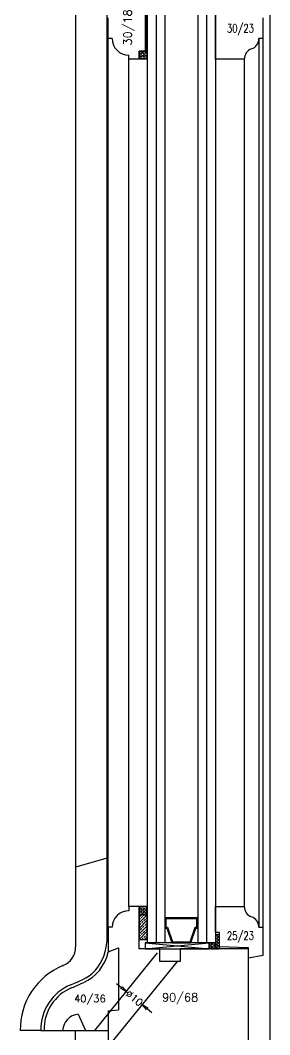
# Model space of a CAD drawing. Header units: millimetres. Extents: x 2806 to 10642, y -276 to 6064.
# Drawn here: x 2962.1 to 3082.9, y 951.3 to 1442.2 of the extents above; entities that cross this region are included whole.
import ezdxf
from ezdxf.enums import TextEntityAlignment as Align

# ---------------------------------------------------------------- set-up
doc = ezdxf.new("R2010")
doc.units = ezdxf.units.MM
doc.layers.get('0').update_dxf_attribs({"color": 250})
doc.layers.add('dim', color=7, linetype='Continuous')
doc.styles.add('romans', font='romans.shx')
doc.dimstyles.new('Ech 1-1', dxfattribs={"dimtxt": 3.5, "dimasz": 3, "dimexe": 0.25, "dimexo": 0, "dimgap": 0.01, "dimtad": 0, "dimdec": 8, "dimzin": 12, "dimtxsty": 'romans', "dimblk": 'CLOSEDBLANK', "dimcen": 2.5, "dimclrd": 9, "dimclre": 9, "dimclrt": 6, "dimadec": 4, "dimazin": 3, "dimtfac": 1, "dimtdec": 8, "dimtmove": 0, "dimatfit": 3, "dimldrblk": 'CLOSEDBLANK', "dimfxl": 1, "dimarcsym": 0})

# ---------------------------------------------------------------- blocks, each defined once
blk = doc.blocks.new('_ClosedBlank')
at = {"color": 0, "linetype": 'ByBlock', "lineweight": -2}
for p, q in [((-1, 0.17), (0, 0)), ((-1, 0.17), (-1, -0.17)), ((0, 0), (-1, -0.17))]:
    blk.add_line(p, q, dxfattribs=at)
blk = doc.blocks.new('*D50')
at = {"layer": 'Defpoints', "color": 0, "transparency": 16777216}
for p in [(3013.37, 972.07), (3021.14, 965.77), (3021.19, 965.84)]:
    blk.add_point(p, dxfattribs=at)
at = {"layer": 'dim', "color": 9, "lineweight": -2, "transparency": 16777216}
for p, q in [((3011.09, 974.02), (3008.76, 975.91)), ((3013.37, 972.07), (3013.58, 972.33)), ((3013.43, 972.14), (3013.87, 971.77)), ((3021.19, 965.84), (3020.75, 966.2)), ((3021.14, 965.77), (3021.35, 966.03)), ((3023.52, 963.95), (3025.85, 962.06))]:
    blk.add_line(p, q, dxfattribs=at)
at = {"layer": 'dim', "color": 9, "lineweight": -2, "transparency": 16777216, "xscale": 3, "yscale": 3, "zscale": 3}
for p, rotation in [((3013.43, 972.14), 320.9680852208902), ((3021.19, 965.84), 140.9680852208902)]:
    blk.add_blockref('_ClosedBlank', p, dxfattribs=dict(at, rotation=rotation))
at = {"layer": 'dim', "color": 6, "transparency": 16777216, "insert": (3017.31, 968.99), "char_height": 3.5, "attachment_point": 5, "rotation": 320.9681, "style": 'romans'}
blk.add_mtext('%%c10', dxfattribs=at)

msp = doc.modelspace()

# ---------------------------------------------------------------- linework, layer by layer
for p, q in [((3082.88593283, 1953.29487696), (3082.88593283, 923.29487696)), ((2988.88593283, 1936.29487696), (2988.88593283, 993.78337327)), ((3004.08593283, 996.62068797), (3004.08593283, 1924.29487696)), ((3023.58593283, 1880.79487696), (3023.58593283, 995.79487696)), ((3027.83593283, 1880.79487696), (3027.83593283, 995.79487696)), ((3032.08593283, 1880.79487696), (3032.08593283, 995.79487696)), ((3048.08593283, 1880.79487696), (3048.08593283, 995.79487696)), ((3052.33593283, 1880.79487696), (3052.33593283, 995.79487696)), ((3056.58593283, 1880.79487696), (3056.58593283, 995.79487696)), ((3056.58593283, 1423.29487696), (3056.58593283, 1453.29487696)), ((3022.58593283, 1449.29487696), (3022.58593283, 1427.29487696)), ((3022.58593283, 1449.29487696), (3022.58593283, 1427.29487696)), ((3023.18593283, 1427.29487696), (3023.18593283, 1449.29487696)), ((3004.58593283, 1433.29487696), (3004.58593283, 1443.29487696)), ((3079.58593283, 1443.29487696), (3079.58593283, 1433.29487696)), ((3004.58593283, 1003.29487696), (3004.58593283, 1433.29487696)), ((3006.58593283, 1433.29487696), (3004.58593283, 1433.29487696)), ((3077.58593283, 1433.29487696), (3077.58593283, 1003.52797122)), ((3079.58593283, 1433.29487696), (3077.58593283, 1433.29487696)), ((3079.58593283, 1433.29487696), (3079.58593283, 1003.29487696)), ((3014.58593283, 1423.29487696), (3014.58593283, 1425.29487696)), ((3019.58593283, 1427.29487696), (3023.58593283, 1427.29487696)), ((3019.58593283, 1423.29487696), (3019.58593283, 1427.29487696)), ((3022.58593283, 1427.29487696), (3019.58593283, 1427.29487696)), ((3019.58593283, 1427.29487696), (3019.58593283, 1423.29487696)), ((3022.58593283, 1427.29487696), (3023.18593283, 1427.29487696)), ((3023.58593283, 1427.29487696), (3023.58593283, 1423.29487696)), ((3014.58593283, 1013.29487696), (3014.58593283, 1423.29487696)), ((3019.58593283, 1423.29487696), (3014.58593283, 1423.29487696)), ((3023.58593283, 1423.29487696), (3019.58593283, 1423.29487696)), ((3070.58593283, 1423.29487696), (3056.58593283, 1423.29487696)), ((3070.58593283, 1423.29487696), (3070.58593283, 1013.29487696)), ((3004.08593283, 1036.71741217), (2988.88593283, 1032.29487696)), ((3019.58593283, 1013.29487696), (3014.58593283, 1013.29487696)), ((3014.58593283, 1013.29487696), (3014.58593283, 1011.29487696)), ((3023.58593283, 1013.29487696), (3019.58593283, 1013.29487696)), ((3019.58593283, 1013.29487696), (3019.58593283, 1009.29487696)), ((3019.58593283, 992.79487696), (3019.58593283, 1013.29487696)), ((3023.58593283, 1009.29487696), (3023.58593283, 1013.29487696)), ((3056.58593283, 1000.79487696), (3056.58593283, 1013.29487696)), ((3056.58593283, 1013.29487696), (3070.58593283, 1013.29487696)), ((3023.58593283, 1009.29487696), (3019.58593283, 1009.29487696)), ((3019.58593283, 1009.29487696), (3019.58593283, 997.29487696)), ((3019.58593283, 1009.29487696), (3023.58593283, 1009.29487696)), ((3023.58593283, 997.29487696), (3023.58593283, 1009.29487696)), ((3048.08547257, 1007.79453175), (3032.08547257, 1007.79453175)), ((3032.08547257, 1007.79453175), (3032.08547257, 1002.79453175)), ((3047.58547257, 1007.29453175), (3032.58547257, 1007.29453175)), ((3032.58547257, 1007.29453175), (3032.58547257, 1003.29453175)), ((3047.58547257, 1003.29453175), (3047.58547257, 1007.29453175)), ((3048.08547257, 1002.79453175), (3048.08547257, 1007.79453175)), ((3006.58593283, 1003.29487696), (3004.58593283, 1003.29487696)), ((3004.58593283, 1003.29487696), (3004.58593283, 991.28543449)), ((3032.08547257, 1002.79453175), (3033.08547257, 1002.79453175)), ((3032.58547257, 1003.29453175), (3033.44101159, 1003.29453175)), ((3033.08547257, 1002.79453175), (3035.51880335, 995.79453175)), ((3033.44101159, 1003.29453175), (3035.87434237, 996.29453175)), ((3044.29660277, 996.29453175), (3046.72993355, 1003.29453175)), ((3044.65214179, 995.79453175), (3047.08547257, 1002.79453175)), ((3046.72993355, 1003.29453175), (3047.58547257, 1003.29453175)), ((3047.08547257, 1002.79453175), (3048.08547257, 1002.79453175)), ((3077.58593283, 1003.29487696), (3079.58593283, 1003.29487696)), ((3079.58593283, 1003.29487696), (3079.58593283, 989.54487696)), ((3019.58593283, 997.29487696), (3023.58593283, 997.29487696)), ((3058.58593283, 1000.79487696), (3056.58593283, 1000.79487696)), ((3056.58593283, 999.29487696), (3056.58593283, 993.30567651)), ((3058.58593283, 993.79487696), (3058.58593283, 1000.79487696)), ((3058.58593283, 993.30567651), (3058.58593283, 999.29487696)), ((3004.58593283, 991.37479437), (3009.58791899, 993.29487696)), ((3009.58791899, 993.29487696), (3009.58791899, 963.29487696)), ((3029.58593283, 992.79487696), (3019.58593283, 992.79487696)), ((3022.58593283, 992.79487696), (3053.58593283, 995.79487696)), ((3022.58593283, 995.79487696), (3053.58593283, 992.79487696)), ((3053.58593283, 995.79487696), (3022.58593283, 995.79487696)), ((3022.58593283, 995.79487696), (3022.58593283, 992.79487696)), ((3022.58593283, 992.79487696), (3053.58593283, 992.79487696)), ((3056.58593283, 995.79487696), (3023.58593283, 995.79487696)), ((3029.58593283, 986.79487696), (3029.58593283, 992.79487696)), ((3035.51880335, 995.79453175), (3044.65214179, 995.79453175)), ((3035.87434237, 996.29453175), (3044.29660277, 996.29453175)), ((3039.58593283, 992.79487696), (3039.58593283, 986.79487696)), ((3072.58593283, 992.79487696), (3039.58593283, 992.79487696)), ((3053.58593283, 992.79487696), (3053.58593283, 995.79487696)), ((3056.58593283, 995.79487696), (3054.58593283, 995.79487696)), ((3054.58593283, 992.79487696), (3056.58593283, 992.79487696)), ((3056.58593283, 992.79487696), (3056.58593283, 995.79487696)), ((3072.58593283, 993.29487696), (3058.58593283, 993.79487696)), ((3072.58593283, 988.29487696), (3072.58593283, 993.29487696)), ((3072.58593283, 923.78186054), (3072.58593283, 992.79487696)), ((2998.1512168, 953.29487696), (3028.58593283, 990.83584563)), ((3004.58593283, 945.35280851), (3038.18329671, 986.79487696)), ((3039.58593283, 986.79487696), (3029.58593283, 986.79487696)), ((3079.58593283, 989.54487696), (3072.58593283, 988.29487696)), ((3004.58791899, 962.85743364), (3009.58791899, 963.29487696)), ((3004.58791899, 962.85743364), (3004.58791899, 953.29487696)), ((2990.08791899, 961.29487696), (2993.58791899, 953.29487696)), ((2972.08736244, 953.29487696), (2962.08493431, 953.29487696)), ((2972.08736244, 953.29487696), (2973.58791899, 953.29487696)), ((2973.58791899, 953.29487696), (2982.58791899, 953.29487696)), ((2982.58791899, 953.29487696), (2993.58791899, 953.29487696)), ((2988.88593283, 947.71056115), (2988.88593283, 953.29487696)), ((2993.58791899, 953.29487696), (3004.58593283, 953.29487696)), ((3004.58593283, 953.29487696), (3004.58593283, 943.79487696))]:
    msp.add_line(p, q)
at = {"linetype": 'Continuous'}
for p, q in [((3019.84260856, 1426.47929492), (3019.58593283, 1426.73597065)), ((3019.58593283, 1426.2226192), (3019.64055279, 1426.27723916)), ((3019.84260856, 1424.99755266), (3019.58593283, 1425.25422839)), ((3019.58593283, 1424.74087694), (3019.64055279, 1424.7954969)), ((3019.84260856, 1423.5158104), (3019.58593283, 1423.77248613)), ((3019.84260856, 1426.47929492), (3020.38142392, 1427.01811029)), ((3019.84260856, 1424.99755266), (3020.38142392, 1425.53636803)), ((3019.84260856, 1423.5158104), (3020.38142392, 1424.05462577)), ((3020.58347969, 1425.73842379), (3020.04466432, 1426.27723916)), ((3020.58347969, 1424.25668153), (3020.04466432, 1424.7954969)), ((3020.58347969, 1427.22016605), (3020.50876878, 1427.29487696)), ((3020.58347969, 1427.22016605), (3020.65819059, 1427.29487696)), ((3020.58347969, 1425.73842379), (3021.12229505, 1426.27723916)), ((3020.58347969, 1424.25668153), (3021.12229505, 1424.7954969)), ((3021.32435082, 1426.47929492), (3020.78553545, 1427.01811029)), ((3021.32435082, 1424.99755266), (3020.78553545, 1425.53636803)), ((3021.32435082, 1423.5158104), (3020.78553545, 1424.05462577)), ((3021.32435082, 1426.47929492), (3021.86316618, 1427.01811029)), ((3021.32435082, 1424.99755266), (3021.86316618, 1425.53636803)), ((3021.32435082, 1423.5158104), (3021.86316618, 1424.05462577)), ((3022.06522195, 1425.73842379), (3021.52640658, 1426.27723916)), ((3022.06522195, 1424.25668153), (3021.52640658, 1424.7954969)), ((3022.06522195, 1427.22016605), (3021.99051104, 1427.29487696)), ((3022.06522195, 1427.22016605), (3022.13993285, 1427.29487696)), ((3022.06522195, 1425.73842379), (3022.60403731, 1426.27723916)), ((3022.06522195, 1424.25668153), (3022.60403731, 1424.7954969)), ((3022.80609308, 1426.47929492), (3022.26727771, 1427.01811029)), ((3022.80609308, 1424.99755266), (3022.26727771, 1425.53636803)), ((3022.80609308, 1423.5158104), (3022.26727771, 1424.05462577)), ((3022.80609308, 1426.47929492), (3023.34490844, 1427.01811029)), ((3022.80609308, 1424.99755266), (3023.34490844, 1425.53636803)), ((3022.80609308, 1423.5158104), (3023.34490844, 1424.05462577)), ((3023.54696421, 1425.73842379), (3023.00814884, 1426.27723916)), ((3023.54696421, 1424.25668153), (3023.00814884, 1424.7954969)), ((3023.54696421, 1427.22016605), (3023.4722533, 1427.29487696)), ((3023.54696421, 1427.22016605), (3023.58593283, 1427.25913468)), ((3023.54696421, 1425.73842379), (3023.58593283, 1425.77739242)), ((3023.54696421, 1424.25668153), (3023.58593283, 1424.29565016)), ((3019.62167511, 1423.29487696), (3019.64055279, 1423.31375464)), ((3020.063542, 1423.29487696), (3020.04466432, 1423.31375464)), ((3021.10341737, 1423.29487696), (3021.12229505, 1423.31375464)), ((3021.54528426, 1423.29487696), (3021.52640658, 1423.31375464)), ((3022.58515963, 1423.29487696), (3022.60403731, 1423.31375464)), ((3023.02702652, 1423.29487696), (3023.00814884, 1423.31375464)), ((3019.84260856, 1012.95399616), (3019.58593283, 1013.21067189)), ((3019.58593283, 1012.69732044), (3019.64055279, 1012.7519404)), ((3019.84260856, 1011.4722539), (3019.58593283, 1011.72892963)), ((3019.58593283, 1011.21557818), (3019.64055279, 1011.27019814)), ((3019.84260856, 1012.95399616), (3020.18348935, 1013.29487696)), ((3019.84260856, 1011.4722539), (3020.38142392, 1012.01106927)), ((3020.58347969, 1012.21312503), (3020.04466432, 1012.7519404)), ((3020.58347969, 1010.73138277), (3020.04466432, 1011.27019814)), ((3020.58347969, 1012.21312503), (3021.12229505, 1012.7519404)), ((3020.58347969, 1010.73138277), (3021.12229505, 1011.27019814)), ((3021.32435082, 1011.4722539), (3020.78553545, 1012.01106927)), ((3021.32435082, 1012.95399616), (3020.98347003, 1013.29487696)), ((3021.32435082, 1012.95399616), (3021.66523161, 1013.29487696)), ((3021.32435082, 1011.4722539), (3021.86316618, 1012.01106927)), ((3022.06522195, 1012.21312503), (3021.52640658, 1012.7519404)), ((3022.06522195, 1010.73138277), (3021.52640658, 1011.27019814)), ((3022.06522195, 1012.21312503), (3022.60403731, 1012.7519404)), ((3022.06522195, 1010.73138277), (3022.60403731, 1011.27019814)), ((3022.80609308, 1011.4722539), (3022.26727771, 1012.01106927)), ((3022.80609308, 1012.95399616), (3022.46521229, 1013.29487696)), ((3022.80609308, 1012.95399616), (3023.14697387, 1013.29487696)), ((3022.80609308, 1011.4722539), (3023.34490844, 1012.01106927)), ((3023.54696421, 1012.21312503), (3023.00814884, 1012.7519404)), ((3023.54696421, 1010.73138277), (3023.00814884, 1011.27019814)), ((3023.54696421, 1012.21312503), (3023.58593283, 1012.25209366)), ((3019.84260856, 1009.99051164), (3019.58593283, 1010.24718737)), ((3019.58593283, 1009.73383592), (3019.64055279, 1009.78845588)), ((3019.58593283, 1008.11738982), (3020.76341997, 1009.29487696)), ((3019.58593283, 1005.42331298), (3023.45749681, 1009.29487696)), ((3019.58593283, 1002.72923614), (3023.58593283, 1006.72923614)), ((3019.64055279, 1006.82497136), (3020.314072, 1007.49849057)), ((3019.84260856, 1009.99051164), (3020.38142392, 1010.52932701)), ((3020.53824325, 1009.29487696), (3020.04466432, 1009.78845588)), ((3020.62871613, 1009.29487696), (3021.12229505, 1009.78845588)), ((3020.65083161, 1007.83525018), (3021.32435082, 1008.50876938)), ((3021.32435082, 1009.99051164), (3020.78553545, 1010.52932701)), ((3021.32435082, 1009.99051164), (3021.86316618, 1010.52932701)), ((3022.01998551, 1009.29487696), (3021.52640658, 1009.78845588)), ((3021.66111042, 1008.84552899), (3022.11045839, 1009.29487696)), ((3021.99787003, 1006.48821176), (3022.67138924, 1007.16173097)), ((3022.11045839, 1009.29487696), (3022.60403731, 1009.78845588)), ((3022.80609308, 1009.99051164), (3022.26727771, 1010.52932701)), ((3022.80609308, 1009.99051164), (3023.34490844, 1010.52932701)), ((3023.50172777, 1009.29487696), (3023.00814884, 1009.78845588)), ((3023.00814884, 1007.49849057), (3023.58593283, 1008.07627456)), ((3023.54696421, 1010.73138277), (3023.58593283, 1010.7703514)), ((3019.58593283, 1004.07627456), (3019.64055279, 1004.13089453)), ((3019.58593283, 1000.03515931), (3023.58593283, 1004.03515931)), ((3019.58593283, 1001.38219773), (3019.9773124, 1001.77357729)), ((3019.9773124, 1004.46765413), (3020.65083161, 1005.14117334)), ((3020.314072, 1002.1103369), (3020.98759121, 1002.78385611)), ((3020.98759121, 1005.47793294), (3021.66111042, 1006.15145215)), ((3021.32435082, 1003.12061571), (3021.99787003, 1003.79413492)), ((3021.66111042, 1000.76329848), (3022.33462963, 1001.43681769)), ((3022.33462963, 1004.13089453), (3023.00814884, 1004.80441373)), ((3022.67138924, 1001.77357729), (3023.34490844, 1002.4470965)), ((3023.34490844, 1005.14117334), (3023.58593283, 1005.38219773)), ((3019.58593283, 997.34108247), (3023.58593283, 1001.34108247)), ((3019.64055279, 998.74274085), (3020.314072, 999.41626006)), ((3020.65083161, 999.75301967), (3021.32435082, 1000.42653888)), ((3020.98759121, 997.39570243), (3021.66111042, 998.06922164)), ((3021.99787003, 998.40598125), (3022.67138924, 999.07950046)), ((3022.23380415, 997.29487696), (3023.58593283, 998.64700563)), ((3023.00814884, 999.41626006), (3023.58593283, 999.99404405)), ((3023.58084257, 997.29487696), (3023.58593283, 997.29996722)), ((3056.58593283, 998.59899072), (3057.08930008, 999.10235797)), ((3056.58593283, 997.11724846), (3057.08930008, 997.62061571)), ((3057.29135585, 997.82267147), (3056.75254048, 998.36148684)), ((3057.29135585, 996.34092921), (3056.75254048, 996.87974458)), ((3057.29135585, 999.30441373), (3056.96565069, 999.63011889)), ((3057.29135585, 999.30441373), (3057.76842584, 999.78148373)), ((3057.29135585, 997.82267147), (3057.83017121, 998.36148684)), ((3057.29135585, 996.34092921), (3057.83017121, 996.87974458)), ((3058.03222698, 998.5635426), (3057.49341161, 999.10235797)), ((3058.03222698, 997.08180034), (3057.49341161, 997.62061571)), ((3058.03222698, 998.5635426), (3058.57104234, 999.10235797)), ((3058.03222698, 997.08180034), (3058.57104234, 997.62061571)), ((3058.58593283, 998.00983675), (3058.23428274, 998.36148684)), ((3058.58593283, 996.52809449), (3058.23428274, 996.87974458)), ((3053.5870002, 993.69134678), (3053.5301351, 993.74821188)), ((3053.5870002, 993.69134678), (3054.12581556, 994.23016215)), ((3054.32787133, 994.43221791), (3053.78905596, 994.97103328)), ((3054.32787133, 992.95047565), (3053.78905596, 993.48929102)), ((3054.32787133, 994.43221791), (3054.86668669, 994.97103328)), ((3054.32787133, 992.95047565), (3054.86668669, 993.48929102)), ((3055.06874246, 995.17308904), (3054.52992709, 995.71190441)), ((3055.06874246, 993.69134678), (3054.52992709, 994.23016215)), ((3055.06874246, 995.17308904), (3055.60755782, 995.71190441)), ((3055.06874246, 993.69134678), (3055.60755782, 994.23016215)), ((3055.80961359, 994.43221791), (3055.27079822, 994.97103328)), ((3055.80961359, 992.95047565), (3055.27079822, 993.48929102)), ((3055.80961359, 994.43221791), (3056.34842895, 994.97103328)), ((3055.80961359, 992.95047565), (3056.34842895, 993.48929102)), ((3056.55048472, 995.17308904), (3056.01166935, 995.71190441)), ((3056.55048472, 993.69134678), (3056.01166935, 994.23016215)), ((3056.55048472, 995.17308904), (3056.58593283, 995.20853716)), ((3056.55048472, 993.69134678), (3056.58593283, 993.7267949)), ((3056.58593283, 995.6355062), (3057.08930008, 996.13887345)), ((3056.58593283, 994.15376394), (3057.08930008, 994.65713119)), ((3057.29135585, 994.85918695), (3056.75254048, 995.39800232)), ((3057.29135585, 993.37744469), (3056.75254048, 993.91626006)), ((3056.91019807, 992.99628692), (3057.08930008, 993.17538893)), ((3057.29135585, 994.85918695), (3057.83017121, 995.39800232)), ((3057.29135585, 993.37744469), (3057.83017121, 993.91626006)), ((3058.03222698, 995.60005808), (3057.49341161, 996.13887345)), ((3058.03222698, 994.11831582), (3057.49341161, 994.65713119)), ((3057.84617562, 992.82262492), (3057.49341161, 993.17538893)), ((3058.03222698, 995.60005808), (3058.57104234, 996.13887345)), ((3058.03222698, 994.11831582), (3058.57104234, 994.65713119)), ((3058.58593283, 995.04635223), (3058.23428274, 995.39800232)), ((3058.58593283, 993.56460997), (3058.23428274, 993.91626006))]:
    msp.add_line(p, q, dxfattribs=at)
for centre, radius, start, end in [((3014.58593283, 1433.29487696), 8, 180, 270), ((3072.43100016, 1433.17832982), 5.15625, 288.7207882155, 1.2951713875), ((3075.7408655, 1423.41142409), 5.15625, 108.7207882155, 181.2951713873), ((3014.58593283, 1003.29487696), 8, 90, 180), ((3075.7408655, 1013.17832982), 5.15625, 178.7048286127, 251.2792117845), ((3072.43100016, 1003.41142409), 5.15625, 358.7048286125, 71.2792117845), ((2971.26860461, 999.95778247), 32.98656137, 341.2430004135, 354.193723975), ((3057.58593283, 998.54487696), 1.25, 36.8698976458, 143.1301023542), ((2979.03191187, 993.8385134), 9.85417523, 292.2497626953, 0.3206065244), ((3054.98205437, 994.29487696), 1.55142266, 104.7930176081, 255.2069823916), ((3057.58593283, 994.02913428), 1.23425732, 215.8841497803, 324.1158502197), ((2984.10712799, 995.5979418), 19.42795181, 293.8837448158, 341.2430004135), ((2984.10712799, 995.5979418), 20.92795181, 293.9060113529, 348.1081807583), ((2995.36758739, 953.90833182), 33.2883061, 112.2497626953, 181.0559373138), ((2911.88902924, 1153.60381031), 183.1544073, 292.7657059479, 292.8243800103), ((2911.88902924, 1153.60381031), 193.1544073, 292.7509845452, 294.4948831294), ((2995.36758739, 953.90833182), 23.2883061, 112.150314837, 181.5094460162), ((2995.36758739, 953.90833182), 21.7883061, 112.1300223979, 181.6133893126), ((2911.88902924, 1153.60381031), 194.6544073, 292.7486271606, 294.4925676276), ((2991.18483799, 952.75089039), 8.6141127, 97.3158938227, 176.3793267093)]:
    msp.add_arc(centre, radius, start, end)

# ---------------------------------------------------------------- texts
at = {"layer": 'dim', "style": 'romans'}
msp.add_text('30/18', height=4, rotation=90, dxfattribs=at).set_placement((3016.05155407, 1438.74186273), align=Align.CENTER)
at = {"layer": 'dim', "style": 'romans', "width": 0.75}
for s, p in [('30/23', (3068.70187183, 1438.29487696)), ('25/23', (3068.70187183, 999.18123001))]:
    msp.add_text(s, height=4, dxfattribs=at).set_placement(p, align=Align.MIDDLE_CENTER)
at = {"layer": 'dim', "style": 'romans'}
for s, height, p in [('90/68', 4, (3039.47317355, 967.37351812)), ('40/36', 3.5, (2995.7947631, 967.01502948))]:
    msp.add_text(s, height=height, dxfattribs=at).set_placement(p, align=Align.CENTER)

# ---------------------------------------------------------------- dimensions: what is measured, and where the dimension line sits
at = {"layer": 'dim'}
dim = msp.add_aligned_dim(p1=(3013.3685748137, 972.0653612936), p2=(3021.1365277951, 965.767829517), distance=0.090024742, text='%%c<>', dimstyle='Ech 1-1', dxfattribs=at)
dim.commit()
dim.dimension.update_dxf_attribs({"geometry": '*D50', "text_midpoint": (3017.3092446718, 968.9865262016)})

doc.saveas('drawing.dxf')
